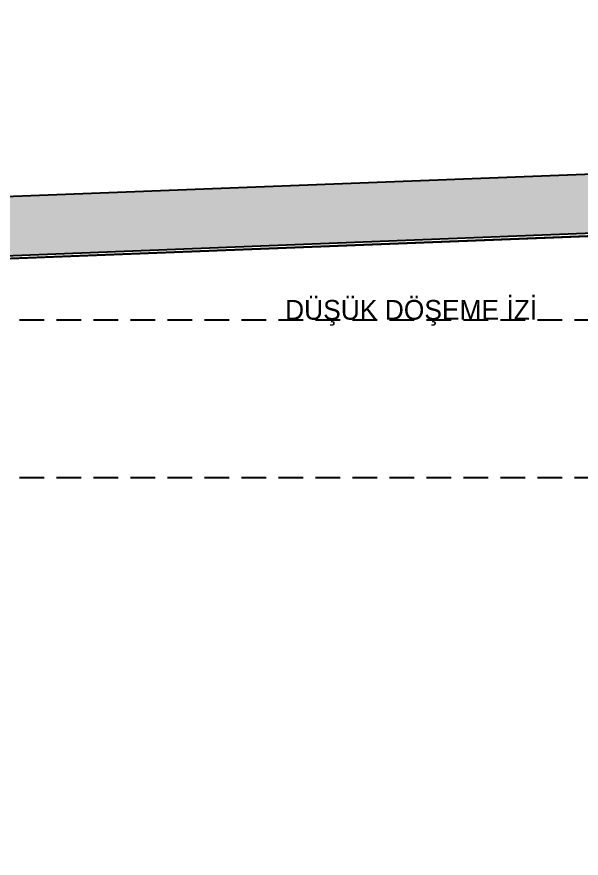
# Model space of a CAD drawing. Header units: millimetres. Extents: x -29311 to -3405, y 28913 to 42880.
# Drawn here: x -25861.1 to -25575.1, y 40905.3 to 41331.7 of the extents above; entities that cross this region are included whole.
import ezdxf
from ezdxf.enums import TextEntityAlignment as Align

# ---------------------------------------------------------------- set-up
doc = ezdxf.new("R2010")
doc.units = ezdxf.units.MM
doc.linetypes.add('HIDDEN', pattern=[0.375, 0.25, -0.125])
for name, color, linetype in [('A-BA', 1, 'Continuous'), ('A-BA-HIDDEN', 136, 'HIDDEN'), ('A-MERDIVEN', 125, 'Continuous'), ('A-SIVA-IC', 97, 'Continuous'), ('yazı1', 7, 'Continuous')]:
    doc.layers.add(name, color=color, linetype=linetype)
doc.layers.add('tarama-betonarme', color=252, linetype='Continuous', lineweight=13)
doc.layers.add('yazı-mekan', color=142, linetype='Continuous', lineweight=25)
doc.styles.add('HA_SMART', font='')
doc.styles.get('HA_SMART').set_extended_font_data('Sakkal Majalla')

# ---------------------------------------------------------------- blocks, each defined once
blk = doc.blocks.new('METİKET')
at = {"layer": 'yazı1', "linetype": 'ByBlock', "style": 'HA_SMART'}
for tag, height, p in [('MAHALADI', 20, (13369.86, 684.63)), ('ALAN', 15, (13369.86, 652.23))]:
    blk.add_attdef(tag, text='', height=height, dxfattribs=at).set_placement(p, align=Align.CENTER)
blk = doc.blocks.new('2. bodrum kat kirişileri')
at = {"layer": 'A-BA-HIDDEN', "ltscale": 50}
for points in [[(146.63, -21214.56), (3432.13, -21214.56), (3432.13, -22464.94)], [(146.63, -21294.56), (3352.13, -21294.56), (3352.13, -22464.94)]]:
    blk.add_lwpolyline(points, dxfattribs=at)

msp = doc.modelspace()

# ---------------------------------------------------------------- hatches: boundary and pattern name
at = {"layer": 'tarama-betonarme'}
h = msp.add_hatch(dxfattribs=at)
h.set_pattern_fill('ANSI35', color=256, scale=25, style=0)
h.set_pattern_definition([(45, (-75202.6075, 54657.0166), (-4.4194174, 4.4194174), []), (45, (-75198.188, 54657.0166), (-4.4194174, 4.4194174), [7.8125, -1.5625, 0, -1.5625])])
h.paths.add_polyline_path([(-28111.42, 39307.05), (-28347.33, 41114.45), (-23542.77, 41300.68), (-23161.07, 39324.64)], flags=16)
h.paths.add_polyline_path([(-28137.74, 39276.95), (-28381.33, 41143.15), (-23518.2, 41331.65), (-23124.74, 39294.77)])

# ---------------------------------------------------------------- linework, layer by layer
at = {"layer": 'A-BA'}
for p, q in [((-27478.36, 41178.15), (-23518.2, 41331.65)), ((-27451.79, 41149.16), (-23517.04, 41301.68))]:
    msp.add_line(p, q, dxfattribs=at)
at = {"layer": 'A-SIVA-IC'}
for points in [[(-24243.78, 41272.01), (-26665.31, 41178.15)], [(-25886.47, 41208.33), (-25138.78, 41237.31)]]:
    msp.add_lwpolyline(points, dxfattribs=at)

# ---------------------------------------------------------------- block references
at = {"layer": 'A-MERDIVEN'}
msp.add_blockref('2. bodrum kat kirişileri', (-26943.91, 62392.7), dxfattribs=at)
at = {"layer": 'yazı-mekan', "linetype": 'ByBlock'}
ref = msp.add_blockref('METİKET', (-18977.39, 40835.86), dxfattribs=dict(at, xscale=-0.5, yscale=0.5, zscale=0.5))
ref.add_attrib('MAHALADI', 'DÜŞÜK DÖŞEME İZİ', dxfattribs={"layer": 'yazı1', "linetype": 'ByBlock', "height": 10, "style": 'HA_SMART'}).set_placement((-25661.23, 41178.18), align=Align.CENTER)

doc.saveas('drawing.dxf')
